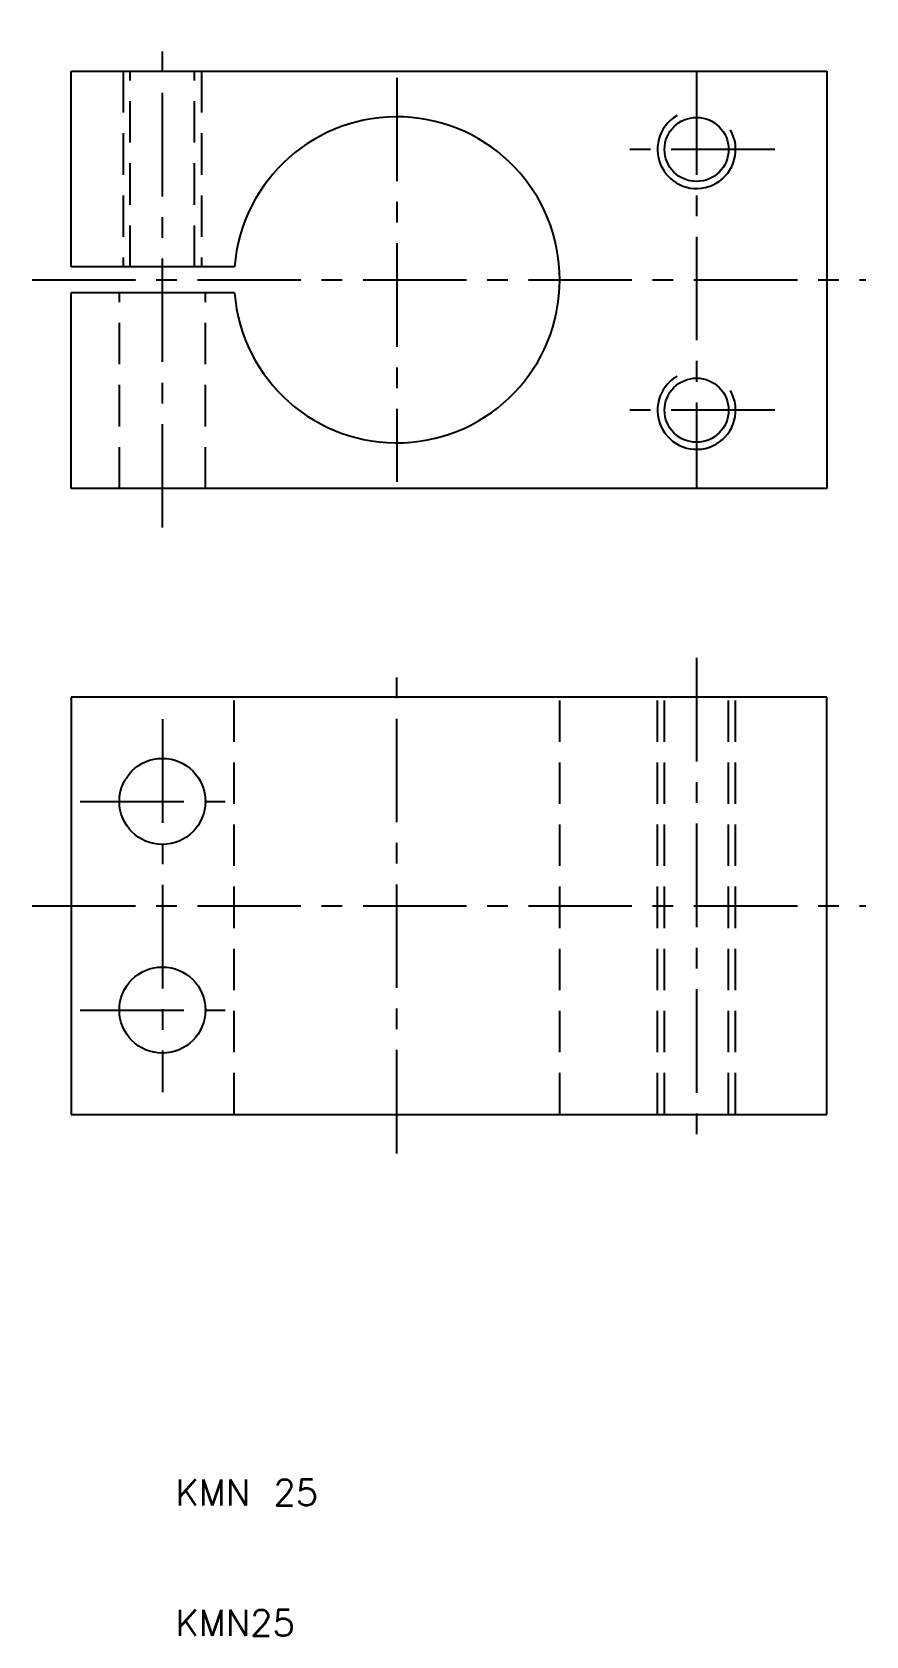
# Model space of a CAD drawing. Extents: x -1 to 63, y 10 to 133.
import ezdxf

# ---------------------------------------------------------------- set-up
doc = ezdxf.new("R2010")
doc.units = 0
doc.header["$LTSCALE"] = 0.25
doc.linetypes.add('CENTER', pattern=[50.8, 31.75, -6.35, 6.35, -6.35])
doc.linetypes.add('DASHED', pattern=[19.05, 12.7, -6.35])
doc.layers.get('0').update_dxf_attribs({"linetype": 'CONTINUOUS'})
doc.layers.add('CENTER', color=1, linetype='CENTER')
doc.styles.get("Standard").update_dxf_attribs({"font": 'txt.shx', "bigfont": 'extfont.shx'})

msp = doc.modelspace()

# ---------------------------------------------------------------- linework, layer by layer
for p, q in [((2, 130), (60, 130)), ((2, 115), (2, 130)), ((60, 130), (60, 98)), ((14.5401, 115), (2, 115)), ((14.5401, 113), (2, 113)), ((2, 98), (2, 113)), ((60, 98), (2, 98)), ((2, 82), (2, 50)), ((60, 82), (2, 82)), ((60, 50), (60, 82)), ((2, 50), (60, 50))]:
    msp.add_line(p, q)
at = {"color": 3, "linetype": 'DASHED'}
for p, q in [((6, 130), (6, 115)), ((6.5415, 115), (6.5415, 130)), ((11.4585, 115), (11.4585, 130)), ((12, 130), (12, 115)), ((5.7, 98), (5.7, 113)), ((12.3, 98), (12.3, 113)), ((14.5, 50), (14.5, 82)), ((39.5, 50), (39.5, 82)), ((47, 50), (47, 82)), ((47.5415, 50), (47.5415, 82)), ((52.4585, 50), (52.4585, 82)), ((53, 50), (53, 82))]:
    msp.add_line(p, q, dxfattribs=at)
for centre, radius in [((50, 124), 2.4585), ((50, 104), 2.4585), ((9, 74), 3.3), ((9, 58), 3.3)]:
    msp.add_circle(centre, radius)
msp.add_arc((27, 114), 12.5, 184.588566, 175.411434)
at = {"color": 3}
for centre in [(50, 124), (50, 104)]:
    msp.add_arc(centre, 3, 120, 30, dxfattribs=at)
at = {"layer": 'CENTER', "color": 1, "linetype": 'CENTER'}
for p, q in [((9, 95), (9, 133)), ((27, 129.5), (27, 98.5)), ((50, 130), (50, 98)), ((56, 124), (44, 124)), ((-1, 114), (63, 114)), ((56, 104), (44, 104)), ((27, 47), (27, 85)), ((50, 85), (50, 47)), ((9, 80.3), (9, 51.7)), ((2.7, 74), (15.3, 74)), ((-1, 66), (63, 66)), ((2.7, 58), (15.3, 58))]:
    msp.add_line(p, q, dxfattribs=at)

# ---------------------------------------------------------------- texts
for s, p in [('KMN 25', (10, 20)), ('KMN25', (10, 10))]:
    msp.add_text(s, height=2).set_placement(p)

doc.saveas('drawing.dxf')
